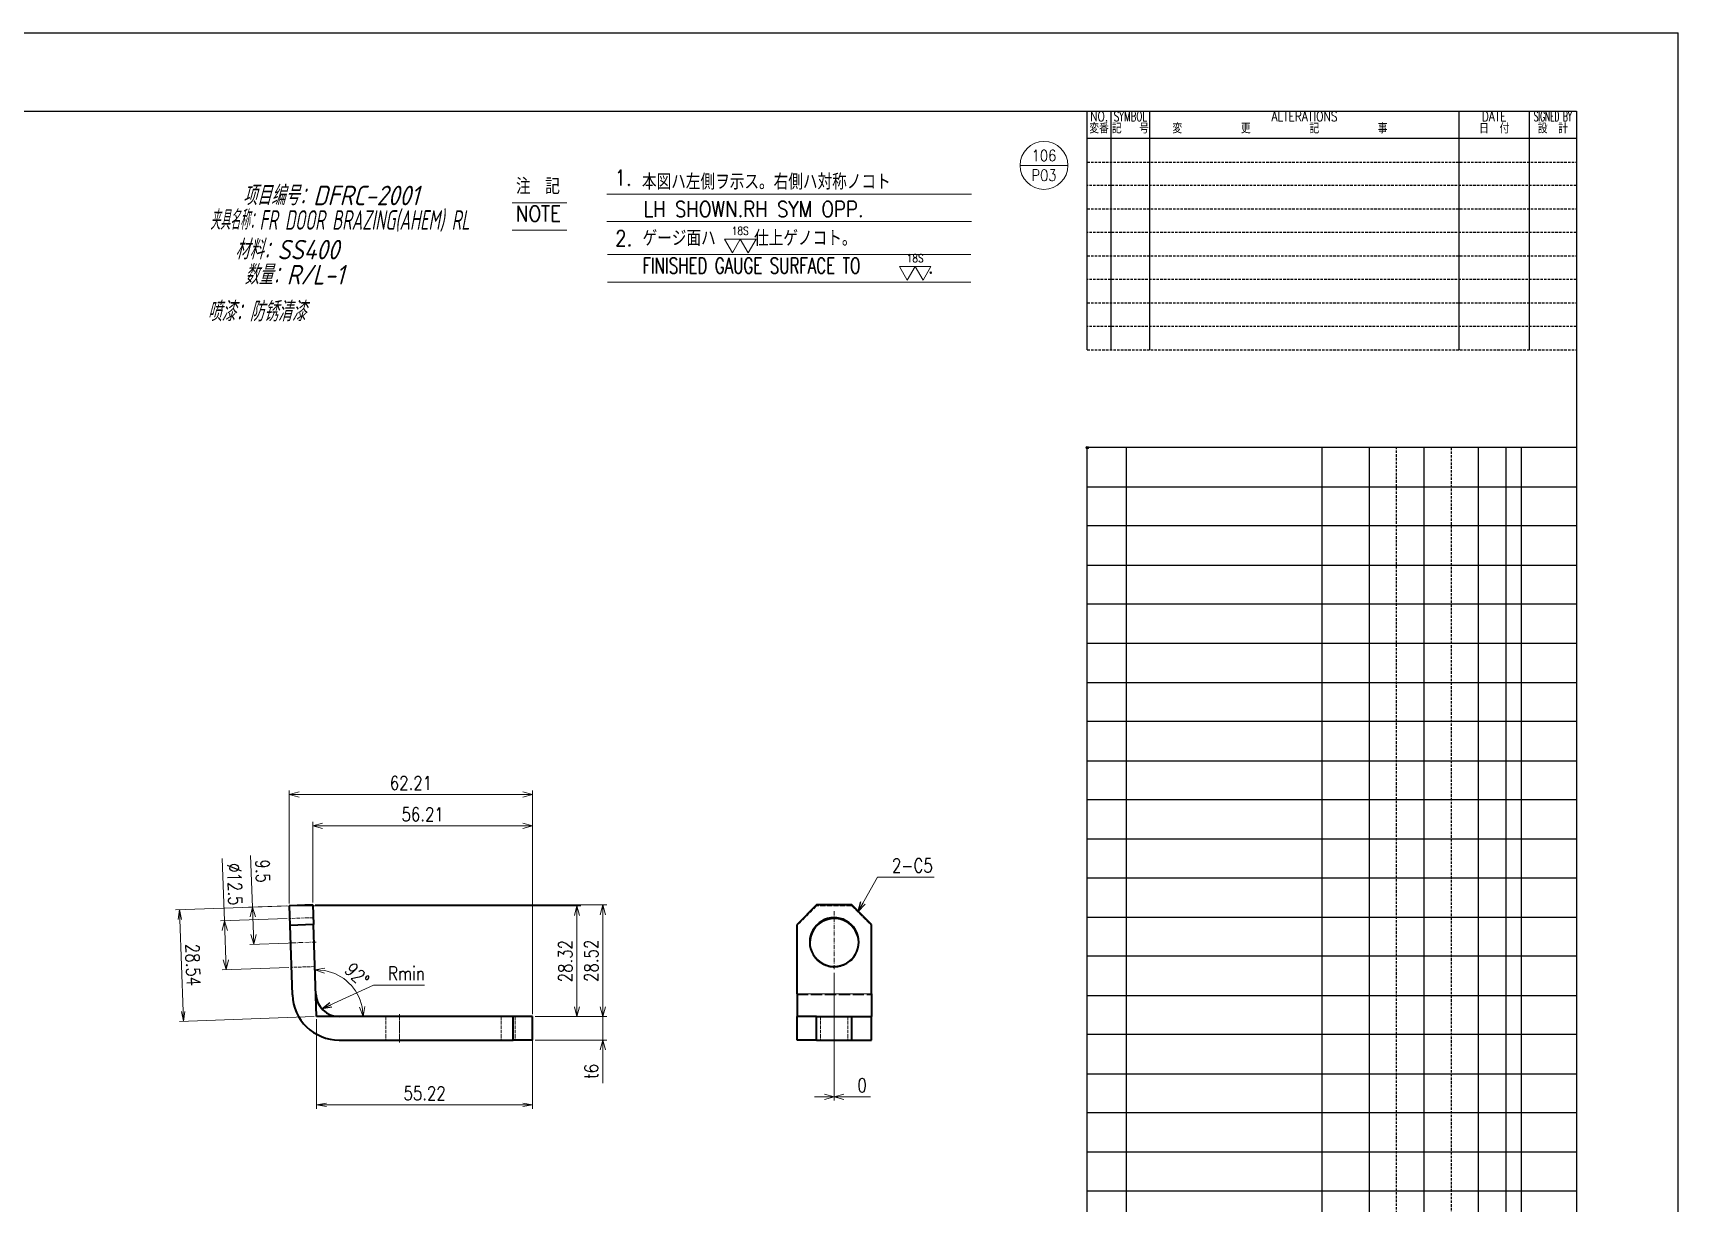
# Model space of a CAD drawing. Header units: millimetres. Extents: x -37676 to 104182, y -50696 to 34441.
# Drawn here: x -36297.2 to -35876.7, y 33615.5 to 33914.6 of the extents above; entities that cross this region are included whole.
import ezdxf
from ezdxf.enums import TextEntityAlignment as Align

# ---------------------------------------------------------------- set-up
doc = ezdxf.new("R2010")
doc.units = ezdxf.units.MM
doc.header["$LTSCALE"] = 0.5
for name, pattern in [('AM_ISO08W050x2', [9, 6, -0.75, 1.5, -0.75]), ('AM_ISO09W050', [22.5, 12, -1.5, 3, -1.5, 3, -1.5]), ('DASHDOT', [18.5, 12, -3, 0.5, -3]), ('DASHED', [15, 12, -3]), ('HIDDEN', [9.525, 6.35, -3.175])]:
    doc.linetypes.add(name, pattern=pattern)
doc.layers.add('\\M+1907D\\M+19867', color=3, linetype='Continuous')
doc.layers.add('\\M+1907D\\M+19867\\M+195E2\\M+18F95\\M+190FC', color=7, linetype='Continuous', plot=False)
for name, color, linetype, lineweight in [('CENTER', 2, 'AM_ISO09W050', 9), ('DIM', 7, 'Continuous', 9), ('DRAWING', 3, 'Continuous', 40), ('HIDDEN', 4, 'AM_ISO08W050x2', 9), ('TEXT', 140, 'Continuous', 18), ('材质&数量层', 1, 'Continuous', 9), ('标注线', 3, 'Continuous', 18)]:
    doc.layers.add(name, color=color, linetype=linetype, lineweight=lineweight)
doc.styles.add('DIM', font='romans.shx', dxfattribs={"width": 0.8, "bigfont": 'bigfont.shx'})
doc.styles.add('GB', font='gbeitc.shx', dxfattribs={"bigfont": 'gbcbig.shx'})
doc.styles.add('KAI', font='simplex.shx', dxfattribs={"width": 0.8, "bigfont": 'extfont.shx'})
doc.dimstyles.new('DEH 1-1$0', dxfattribs={"dimtxt": 3.5, "dimasz": 2.5, "dimexe": 1, "dimexo": 0.625, "dimgap": 1.2, "dimtad": 1, "dimzin": 9, "dimdsep": 46, "dimtxsty": 'DIM', "dimblk": 'OPEN', "dimcen": 0, "dimclrd": 8, "dimclre": 8, "dimclrt": 2, "dimazin": 2, "dimtfac": 0.5, "dimtmove": 0, "dimatfit": 3, "dimldrblk": 'OPEN', "dimfxl": 0, "dimtolj": 2, "dimlwd": 18, "dimlwe": 18, "dimarcsym": 0})
doc.dimstyles.new('NISSAN1-1', dxfattribs={"dimtxt": 3.5, "dimasz": 2.5, "dimexe": 1, "dimexo": 0.625, "dimgap": 1.2, "dimtad": 3, "dimdsep": 46, "dimtxsty": 'DIM', "dimblk": 'OPEN30', "dimcen": 0, "dimclrd": 256, "dimclre": 256, "dimclrt": 140, "dimazin": 2, "dimtfac": 0.5, "dimtmove": 0, "dimatfit": 3, "dimldrblk": 'OPEN30', "dimfxl": 0, "dimtolj": 2, "dimlwd": 9, "dimlwe": 9, "dimarcsym": 0})
doc.dimstyles.new('NISSAN1-1$0', dxfattribs={"dimtxt": 3.5, "dimasz": 2.5, "dimexe": 1, "dimexo": 0.625, "dimgap": 1.2, "dimtad": 3, "dimdsep": 46, "dimtxsty": 'DIM', "dimblk": 'OPEN30', "dimcen": 0, "dimclrd": 256, "dimclre": 256, "dimclrt": 140, "dimazin": 2, "dimtfac": 0.5, "dimtmove": 0, "dimatfit": 3, "dimldrblk": 'OPEN30', "dimfxl": 0, "dimtolj": 2, "dimlwd": 9, "dimlwe": 9, "dimarcsym": 0})
doc.dimstyles.new('NISSAN1-1$7', dxfattribs={"dimtxt": 3.5, "dimasz": 2.5, "dimexe": 1, "dimexo": 0.625, "dimgap": 1.2, "dimtad": 3, "dimdsep": 46, "dimtxsty": 'DIM', "dimblk": 'OPEN30', "dimcen": -0.09, "dimclrd": 256, "dimclre": 256, "dimclrt": 140, "dimazin": 2, "dimtfac": 0.5, "dimtmove": 0, "dimatfit": 3, "dimldrblk": 'OPEN30', "dimfxl": 0, "dimtolj": 2, "dimlwd": 9, "dimlwe": 9, "dimarcsym": 0})

# ---------------------------------------------------------------- blocks, each defined once
blk = doc.blocks.new('A$C06AF053D')
at = {"layer": 'Defpoints'}
for p in [(0, 594), (841, 0)]:
    blk.add_line(p, (841, 594), dxfattribs=at)
blk = doc.blocks.new('A1-1-1')
at = {"layer": '\\M+1907D\\M+19867'}
for p, q in [((25, 5574), (815, 5574)), ((690, 5513), (690, 5574)), ((815, 5574), (815, 5024)), ((815, 5567), (690, 5567)), ((690, 5024), (690, 5488))]:
    blk.add_line(p, q, dxfattribs=at)
at = {"layer": '\\M+1907D\\M+19867', "color": 6}
for p, q in [((696, 5574), (696, 5513)), ((706, 5513), (706, 5574)), ((785, 5574), (785, 5513)), ((803, 5513), (803, 5574)), ((815, 5488), (690, 5488)), ((700, 5167), (700, 5488)), ((750, 5152), (750, 5488)), ((762, 5488), (762, 5178)), ((776, 5488), (776, 5181.4)), ((790, 5178), (790, 5488)), ((797, 5488), (797, 5178)), ((801, 5178), (801, 5488)), ((690, 5478), (815, 5478)), ((815, 5468), (690, 5468)), ((690, 5458), (815, 5458)), ((815, 5448), (690, 5448)), ((690, 5438), (815, 5438)), ((690, 5428), (815, 5428)), ((815, 5418), (690, 5418)), ((690, 5408), (815, 5408)), ((815, 5398), (690, 5398)), ((690, 5388), (815, 5388)), ((815, 5378), (690, 5378)), ((690, 5368), (815, 5368)), ((815, 5358), (690, 5358)), ((690, 5348), (815, 5348)), ((815, 5338), (690, 5338)), ((690, 5328), (815, 5328)), ((815, 5318), (690, 5318)), ((690, 5308), (815, 5308)), ((815, 5298), (690, 5298))]:
    blk.add_line(p, q, dxfattribs=at)
at = {"layer": '\\M+1907D\\M+19867', "color": 6, "linetype": 'HIDDEN', "ltscale": 0.2}
for p, q in [((690, 5561), (815, 5561)), ((815, 5555), (690, 5555)), ((690, 5549), (815, 5549)), ((815, 5543), (690, 5543)), ((690, 5537), (815, 5537)), ((815, 5531), (690, 5531)), ((690, 5525), (815, 5525)), ((815, 5519), (690, 5519)), ((690, 5513), (815, 5513)), ((769, 5184.7), (769, 5488)), ((783, 5488), (783, 5184.7))]:
    blk.add_line(p, q, dxfattribs=at)
at = {"layer": '\\M+1907D\\M+19867', "color": 4, "style": 'KAI'}
for s, width, p in [('NO.', 0.8, (693, 5570.68)), ('SYMBOL', 0.65, (701, 5570.68)), ('ALTERATIONS', 0.8, (745.5, 5570.68)), ('DATE', 0.8, (794, 5570.68)), ('SIGNED BY', 0.55, (809, 5570.68)), ('\\M+195CF\\M+194D4', 0.8, (693, 5567.58)), ('\\M+18B4C   \\M+18D86', 0.8, (701, 5567.58)), ('\\M+195CF\\M+18140\\M+18140\\M+18140\\M+18140\\M+18140\\M+18140\\M+18D58\\M+18140\\M+18140\\M+18140\\M+18140\\M+18140\\M+18140\\M+18B4C\\M+18140\\M+18140\\M+18140\\M+18140\\M+18140\\M+18140\\M+18E96\\M+18140\\M+18140\\M+18140\\M+18140\\M+18140', 0.8, (745.5, 5567.58)), ('\\M+193FA  \\M+19574', 0.8, (794, 5567.58)), ('\\M+190DD  \\M+18C76', 0.8, (809, 5567.58))]:
    blk.add_text(s, height=2.5, dxfattribs=dict(at, width=width)).set_placement(p, align=Align.BOTTOM_CENTER)
blk = doc.blocks.new('A$C55254DB1')
at = {"color": 0, "linetype": 'ByBlock', "lineweight": -2}
for p, q in [((2.02, 3.5), (0, 0)), ((0, 0), (4.04, 0)), ((4.04, 0), (2.02, 3.5)), ((6.06, 3.5), (4.04, 0)), ((4.04, 0), (8.08, 0)), ((8.08, 0), (6.06, 3.5))]:
    blk.add_line(p, q, dxfattribs=at)
blk = doc.blocks.new('_Open30')
at = {"color": 0, "linetype": 'ByBlock', "lineweight": -2}
for p, q in [((-1, 0.27), (0, 0)), ((0, 0), (-1, -0.27)), ((0, 0), (-1, 0))]:
    blk.add_line(p, q, dxfattribs=at)
blk = doc.blocks.new('*D42')
at = {"layer": 'Defpoints', "color": 0, "transparency": 16777216}
for p in [(-36092.35, 33675), (-36092.35, 33653.85), (-36092.35, 33642.68)]:
    blk.add_point(p, dxfattribs=at)
at = {"layer": 'DIM', "lineweight": 9, "transparency": 16777216}
for p, q in [((-36092.35, 33674.38), (-36092.35, 33641.68)), ((-36092.35, 33653.22), (-36092.35, 33641.68)), ((-36094.85, 33642.68), (-36097.35, 33642.68)), ((-36089.85, 33642.68), (-36083.08, 33642.68))]:
    blk.add_line(p, q, dxfattribs=at)
at = {"layer": 'DIM', "lineweight": 9, "transparency": 16777216, "xscale": 2.5, "yscale": 2.5, "zscale": 2.5}
blk.add_blockref('_Open30', (-36092.35, 33642.68), dxfattribs=at)
at = {"layer": 'DIM', "lineweight": 9, "transparency": 16777216, "xscale": 2.5, "yscale": 2.5, "zscale": 2.5, "rotation": 180}
blk.add_blockref('_Open30', (-36092.35, 33642.68), dxfattribs=at)
at = {"layer": 'DIM', "color": 140, "transparency": 16777216, "insert": (-36085.21, 33645.63), "char_height": 3.5, "attachment_point": 5, "style": 'DIM'}
blk.add_mtext('\\A2;0', dxfattribs=at)
blk = doc.blocks.new('*D43')
at = {"layer": 'Defpoints', "color": 0, "transparency": 16777216}
for p in [(-36169.43, 33663.17), (-36151.47, 33663.17), (-36169.43, 33657.17)]:
    blk.add_point(p, dxfattribs=at)
at = {"layer": 'DIM', "lineweight": 9, "transparency": 16777216}
for p, q in [((-36151.47, 33665.67), (-36151.47, 33668.17)), ((-36168.81, 33663.17), (-36150.47, 33663.17)), ((-36151.47, 33663.17), (-36151.47, 33657.17)), ((-36168.81, 33657.17), (-36150.47, 33657.17)), ((-36151.47, 33654.67), (-36151.47, 33646.17))]:
    blk.add_line(p, q, dxfattribs=at)
at = {"layer": 'DIM', "lineweight": 9, "transparency": 16777216, "xscale": 2.5, "yscale": 2.5, "zscale": 2.5}
for p, rotation in [((-36151.47, 33663.17), 270), ((-36151.47, 33657.17), 90)]:
    blk.add_blockref('_Open30', p, dxfattribs=dict(at, rotation=rotation))
at = {"layer": 'DIM', "color": 140, "transparency": 16777216, "insert": (-36154.42, 33649.17), "char_height": 3.5, "attachment_point": 5, "rotation": 90, "style": 'DIM'}
blk.add_mtext('\\A2;t6', dxfattribs=at)
blk = doc.blocks.new('*D44')
at = {"layer": 'Defpoints', "color": 0, "transparency": 16777216}
for p in [(-36225.65, 33691.69), (-36169.43, 33663.17), (-36151.47, 33663.17)]:
    blk.add_point(p, dxfattribs=at)
at = {"layer": 'DIM', "lineweight": 9, "transparency": 16777216}
for p, q in [((-36225.02, 33691.69), (-36150.47, 33691.69)), ((-36151.47, 33689.19), (-36151.47, 33665.67)), ((-36168.81, 33663.17), (-36150.47, 33663.17))]:
    blk.add_line(p, q, dxfattribs=at)
at = {"layer": 'DIM', "lineweight": 9, "transparency": 16777216, "xscale": 2.5, "yscale": 2.5, "zscale": 2.5}
for p, rotation in [((-36151.47, 33691.69), 90), ((-36151.47, 33663.17), 270)]:
    blk.add_blockref('_Open30', p, dxfattribs=dict(at, rotation=rotation))
at = {"layer": 'DIM', "color": 140, "transparency": 16777216, "insert": (-36154.42, 33677.43), "char_height": 3.5, "attachment_point": 5, "rotation": 90, "style": 'DIM'}
blk.add_mtext('\\A2;28.52', dxfattribs=at)
blk = doc.blocks.new('*D45')
at = {"layer": 'Defpoints', "color": 0, "transparency": 16777216}
for p in [(-36231.64, 33691.48), (-36169.43, 33663.17), (-36158.09, 33663.17)]:
    blk.add_point(p, dxfattribs=at)
at = {"layer": 'DIM', "lineweight": 9, "transparency": 16777216}
for p, q in [((-36231.02, 33691.48), (-36157.09, 33691.48)), ((-36158.09, 33688.98), (-36158.09, 33665.67)), ((-36168.81, 33663.17), (-36157.09, 33663.17))]:
    blk.add_line(p, q, dxfattribs=at)
at = {"layer": 'DIM', "lineweight": 9, "transparency": 16777216, "xscale": 2.5, "yscale": 2.5, "zscale": 2.5}
for p, rotation in [((-36158.09, 33691.48), 90), ((-36158.09, 33663.17), 270)]:
    blk.add_blockref('_Open30', p, dxfattribs=dict(at, rotation=rotation))
at = {"layer": 'DIM', "color": 140, "transparency": 16777216, "insert": (-36161.04, 33677.33), "char_height": 3.5, "attachment_point": 5, "rotation": 90, "style": 'DIM'}
blk.add_mtext('\\A2;28.32', dxfattribs=at)
blk = doc.blocks.new('*D46')
at = {"layer": 'Defpoints', "color": 0, "transparency": 16777216}
for p in [(-36225.65, 33711.9), (-36225.65, 33691.69), (-36169.43, 33663.17)]:
    blk.add_point(p, dxfattribs=at)
at = {"layer": 'DIM', "lineweight": 9, "transparency": 16777216}
for p, q in [((-36225.65, 33692.32), (-36225.65, 33712.9)), ((-36171.93, 33711.9), (-36223.15, 33711.9)), ((-36169.43, 33663.79), (-36169.43, 33712.9))]:
    blk.add_line(p, q, dxfattribs=at)
at = {"layer": 'DIM', "lineweight": 9, "transparency": 16777216, "xscale": 2.5, "yscale": 2.5, "zscale": 2.5, "rotation": 180}
blk.add_blockref('_Open30', (-36225.65, 33711.9), dxfattribs=at)
at = {"layer": 'DIM', "lineweight": 9, "transparency": 16777216, "xscale": 2.5, "yscale": 2.5, "zscale": 2.5}
blk.add_blockref('_Open30', (-36169.43, 33711.9), dxfattribs=at)
at = {"layer": 'DIM', "color": 140, "transparency": 16777216, "insert": (-36197.54, 33714.85), "char_height": 3.5, "attachment_point": 5, "style": 'DIM'}
blk.add_mtext('\\A2;56.21', dxfattribs=at)
blk = doc.blocks.new('*D47')
at = {"layer": 'Defpoints', "color": 0, "transparency": 16777216}
for p in [(-36169.43, 33719.91), (-36231.64, 33691.48), (-36169.43, 33663.17)]:
    blk.add_point(p, dxfattribs=at)
at = {"layer": 'DIM', "lineweight": 9, "transparency": 16777216}
for p, q in [((-36231.64, 33692.11), (-36231.64, 33720.91)), ((-36229.14, 33719.91), (-36171.93, 33719.91)), ((-36169.43, 33663.79), (-36169.43, 33720.91))]:
    blk.add_line(p, q, dxfattribs=at)
at = {"layer": 'DIM', "lineweight": 9, "transparency": 16777216, "xscale": 2.5, "yscale": 2.5, "zscale": 2.5, "rotation": 180}
blk.add_blockref('_Open30', (-36231.64, 33719.91), dxfattribs=at)
at = {"layer": 'DIM', "lineweight": 9, "transparency": 16777216, "xscale": 2.5, "yscale": 2.5, "zscale": 2.5}
blk.add_blockref('_Open30', (-36169.43, 33719.91), dxfattribs=at)
at = {"layer": 'DIM', "color": 140, "transparency": 16777216, "insert": (-36200.54, 33722.86), "char_height": 3.5, "attachment_point": 5, "style": 'DIM'}
blk.add_mtext('\\A2;62.21', dxfattribs=at)
blk = doc.blocks.new('*D48')
at = {"layer": 'Defpoints', "color": 0, "transparency": 16777216}
for p in [(-36248.2, 33687.65), (-36231.53, 33688.24), (-36231.09, 33675.74)]:
    blk.add_point(p, dxfattribs=at)
at = {"layer": 'DIM', "lineweight": 9, "transparency": 16777216}
for p, q in [((-36248.2, 33687.65), (-36248.76, 33703.61)), ((-36232.15, 33688.21), (-36249.2, 33687.62)), ((-36247.85, 33677.66), (-36248.11, 33685.16)), ((-36231.72, 33675.72), (-36248.76, 33675.13))]:
    blk.add_line(p, q, dxfattribs=at)
at = {"layer": 'DIM', "lineweight": 9, "transparency": 16777216, "xscale": 2.5, "yscale": 2.5, "zscale": 2.5}
for p, rotation in [((-36248.2, 33687.65), 92.00000000008089), ((-36247.76, 33675.16), 272.0000000000809)]:
    blk.add_blockref('_Open30', p, dxfattribs=dict(at, rotation=rotation))
at = {"layer": 'DIM', "color": 140, "transparency": 16777216, "insert": (-36245.57, 33696.98), "char_height": 3.5, "attachment_point": 5, "rotation": 272, "style": 'DIM'}
blk.add_mtext('\\A2;%%c12.5', dxfattribs=at)
blk = doc.blocks.new('*D49')
at = {"layer": 'Defpoints', "color": 0, "transparency": 16777216}
for p in [(-36231.64, 33691.48), (-36240.7, 33681.66), (-36231.31, 33681.99)]:
    blk.add_point(p, dxfattribs=at)
at = {"layer": 'DIM', "lineweight": 9, "transparency": 16777216}
for p, q in [((-36241.04, 33691.16), (-36241.5, 33704.37)), ((-36232.27, 33691.46), (-36242.03, 33691.12)), ((-36240.79, 33684.16), (-36240.95, 33688.66)), ((-36231.94, 33681.97), (-36241.7, 33681.63))]:
    blk.add_line(p, q, dxfattribs=at)
at = {"layer": 'DIM', "lineweight": 9, "transparency": 16777216, "xscale": 2.5, "yscale": 2.5, "zscale": 2.5}
for p, rotation in [((-36241.04, 33691.16), 91.99999995067253), ((-36240.7, 33681.66), 271.9999999506725)]:
    blk.add_blockref('_Open30', p, dxfattribs=dict(at, rotation=rotation))
at = {"layer": 'DIM', "color": 140, "transparency": 16777216, "insert": (-36238.4, 33700.34), "char_height": 3.5, "attachment_point": 5, "rotation": 272, "style": 'DIM'}
blk.add_mtext('\\A2;9.5', dxfattribs=at)
blk = doc.blocks.new('*D50')
at = {"layer": 'Defpoints', "color": 0, "transparency": 16777216}
for p in [(-36225.47, 33686.7), (-36224.85, 33668.96), (-36214.4, 33669.25), (-36218.86, 33663.17), (-36174.43, 33663.17)]:
    blk.add_point(p, dxfattribs=at)
at = {"layer": 'DIM', "lineweight": 9, "transparency": 16777216}
blk.add_arc((-36224.65, 33663.17), 11.92, 12.0411, 79.9589, dxfattribs=at)
at = {"layer": 'DIM', "lineweight": 9, "transparency": 16777216, "xscale": 2.5, "yscale": 2.5, "zscale": 2.5}
for p, rotation in [((-36225.07, 33675.08), 175.9794650136554), ((-36212.73, 33663.17), 276.0205349863852)]:
    blk.add_blockref('_Open30', p, dxfattribs=dict(at, rotation=rotation))
at = {"layer": 'DIM', "color": 140, "transparency": 16777216, "insert": (-36214.32, 33673.86), "char_height": 3.5, "attachment_point": 5, "rotation": 316, "style": 'DIM'}
blk.add_mtext('\\A2;92°', dxfattribs=at)
blk = doc.blocks.new('_Open')
at = {"color": 0, "linetype": 'ByBlock', "lineweight": -2}
for p, q in [((-1, 0.17), (0, 0)), ((-1, -0.17), (0, 0)), ((0, 0), (-1, 0))]:
    blk.add_line(p, q, dxfattribs=at)
blk = doc.blocks.new('*D87')
at = {"layer": 'Defpoints', "color": 0, "transparency": 16777216}
for p in [(-36225.65, 33691.69), (-36258.69, 33661.98), (-36224.65, 33663.17)]:
    blk.add_point(p, dxfattribs=at)
at = {"layer": '标注线', "color": 8, "lineweight": 18, "transparency": 16777216}
for p, q in [((-36226.27, 33691.67), (-36260.69, 33690.47)), ((-36259.6, 33688.01), (-36258.78, 33664.48)), ((-36225.27, 33663.15), (-36259.69, 33661.94))]:
    blk.add_line(p, q, dxfattribs=at)
at = {"layer": '标注线', "color": 8, "lineweight": 18, "transparency": 16777216, "xscale": 2.5, "yscale": 2.5, "zscale": 2.5}
for p, rotation in [((-36259.69, 33690.5), 91.99999998324442), ((-36258.69, 33661.98), 271.9999999832444)]:
    blk.add_blockref('_Open', p, dxfattribs=dict(at, rotation=rotation))
at = {"layer": '标注线', "color": 2, "transparency": 16777216, "insert": (-36256.24, 33676.35), "char_height": 3.5, "attachment_point": 5, "rotation": 272, "style": 'DIM'}
blk.add_mtext('\\A2;28.54', dxfattribs=at)
blk = doc.blocks.new('*D88')
at = {"layer": 'Defpoints', "color": 0, "transparency": 16777216}
for p in [(-36224.65, 33663.17), (-36169.43, 33663.17), (-36169.43, 33640.62)]:
    blk.add_point(p, dxfattribs=at)
at = {"layer": '标注线', "color": 8, "lineweight": 18, "transparency": 16777216}
for p, q in [((-36224.65, 33662.54), (-36224.65, 33639.62)), ((-36169.43, 33662.54), (-36169.43, 33639.62)), ((-36222.15, 33640.62), (-36171.93, 33640.62))]:
    blk.add_line(p, q, dxfattribs=at)
at = {"layer": '标注线', "color": 8, "lineweight": 18, "transparency": 16777216, "xscale": 2.5, "yscale": 2.5, "zscale": 2.5, "rotation": 180}
blk.add_blockref('_Open', (-36224.65, 33640.62), dxfattribs=at)
at = {"layer": '标注线', "color": 8, "lineweight": 18, "transparency": 16777216, "xscale": 2.5, "yscale": 2.5, "zscale": 2.5}
blk.add_blockref('_Open', (-36169.43, 33640.62), dxfattribs=at)
at = {"layer": '标注线', "color": 2, "transparency": 16777216, "insert": (-36197.04, 33643.57), "char_height": 3.5, "attachment_point": 5, "style": 'DIM'}
blk.add_mtext('\\A2;55.22', dxfattribs=at)

msp = doc.modelspace()

# ---------------------------------------------------------------- linework, layer by layer
at = {"layer": '\\M+1907D\\M+19867\\M+195E2\\M+18F95\\M+190FC'}
msp.add_circle((-36027.657, 33808.566), 0.33, dxfattribs=at)
at = {"layer": 'CENTER', "linetype": 'DASHDOT', "lineweight": 13, "ltscale": 0.180015}
for p, q in [((-36092.346, 33690.097), (-36092.346, 33675.001)), ((-36203.433, 33663.769), (-36203.433, 33656.568)), ((-36092.346, 33663.769), (-36092.346, 33656.568))]:
    msp.add_line(p, q, dxfattribs=at)
at = {"layer": 'CENTER', "linetype": 'DASHDOT', "lineweight": 13, "ltscale": 0.180014}
msp.add_line((-36224.715, 33682.22), (-36231.911, 33681.969), dxfattribs=at)
at = {"layer": 'DRAWING', "lineweight": 35, "ltscale": 0.15}
for p, q in [((-36225.646, 33691.693), (-36231.643, 33691.484)), ((-36225.472, 33686.697), (-36231.468, 33686.487)), ((-36174.433, 33657.168), (-36174.433, 33663.168)), ((-36169.433, 33657.168), (-36169.433, 33663.168)), ((-36101.846, 33657.168), (-36101.846, 33663.168)), ((-36096.846, 33657.168), (-36096.846, 33663.168)), ((-36087.846, 33657.168), (-36087.846, 33663.168)), ((-36082.846, 33657.168), (-36082.846, 33663.168))]:
    msp.add_line(p, q, dxfattribs=at)
at = {"layer": 'DRAWING', "lineweight": 35, "ltscale": 0.125}
for p, q in [((-36231.643, 33691.484), (-36231.468, 33686.487)), ((-36225.646, 33691.693), (-36225.472, 33686.697)), ((-36169.433, 33663.168), (-36174.433, 33663.168)), ((-36096.846, 33663.168), (-36101.846, 33663.168)), ((-36087.846, 33663.168), (-36082.846, 33663.168)), ((-36169.433, 33657.168), (-36174.433, 33657.168)), ((-36096.846, 33657.168), (-36101.846, 33657.168)), ((-36087.846, 33657.168), (-36082.846, 33657.168))]:
    msp.add_line(p, q, dxfattribs=at)
at = {"layer": 'DRAWING', "lineweight": 35, "ltscale": 0.176723}
for p, q in [((-36096.846, 33691.693), (-36101.846, 33686.697)), ((-36082.846, 33686.697), (-36087.846, 33691.693))]:
    msp.add_line(p, q, dxfattribs=at)
at = {"layer": 'DRAWING', "lineweight": 35, "ltscale": 0.225}
for p, q in [((-36087.846, 33691.693), (-36096.846, 33691.693)), ((-36096.846, 33663.168), (-36087.846, 33663.168)), ((-36096.846, 33657.168), (-36087.846, 33657.168))]:
    msp.add_line(p, q, dxfattribs=at)
at = {"layer": 'DRAWING', "lineweight": 35, "ltscale": 0.443706}
for p, q in [((-36231.468, 33686.487), (-36230.849, 33668.75)), ((-36224.65, 33663.168), (-36225.472, 33686.697))]:
    msp.add_line(p, q, dxfattribs=at)
at = {"layer": 'DRAWING', "lineweight": 35, "ltscale": 0.443436}
for p, q in [((-36101.846, 33668.959), (-36101.846, 33686.697)), ((-36082.846, 33668.959), (-36082.846, 33686.697))]:
    msp.add_line(p, q, dxfattribs=at)
at = {"layer": 'DRAWING', "lineweight": 35, "ltscale": 0.144765}
for p, q in [((-36101.846, 33668.959), (-36101.846, 33663.168)), ((-36082.846, 33668.959), (-36082.846, 33663.168))]:
    msp.add_line(p, q, dxfattribs=at)
at = {"layer": 'DRAWING', "lineweight": 13, "ltscale": 0.475}
msp.add_line((-36101.846, 33668.959), (-36082.846, 33668.959), dxfattribs=at)
at = {"layer": 'DRAWING', "lineweight": 35}
for p, q in [((-36174.433, 33663.168), (-36224.65, 33663.168)), ((-36218.856, 33657.168), (-36174.433, 33657.168))]:
    msp.add_line(p, q, dxfattribs=at)
for radius in [12, 6]:
    msp.add_arc((-36218.856, 33669.168), radius, 182, 270, dxfattribs=at)
for centre, major_axis, start_param, end_param in [((-36092.346, 33682.199), (-6.25, 0), 4.2123889, 6.2832242), ((-36092.346, 33681.99), (-6.25, 0), 4.2123889, 6.2664458), ((-36092.346, 33682.199), (6.25, 0), 0.0000389, 1.0707963), ((-36092.346, 33681.99), (6.25, 0), 0.0167853, 1.0707963), ((-36092.346, 33682.199), (-6.25, 0), 0.0000389, 1.0707963), ((-36092.346, 33682.199), (6.25, 0), 4.2123889, 6.2832242)]:
    msp.add_ellipse(centre, major_axis=major_axis, ratio=0.9993908, start_param=start_param, end_param=end_param, dxfattribs=at)
at = {"layer": 'HIDDEN', "linetype": 'DASHED', "lineweight": 13, "ltscale": 0.176723}
for p, q in [((-36096.846, 33691.484), (-36101.846, 33686.487)), ((-36087.846, 33691.484), (-36082.846, 33686.487))]:
    msp.add_line(p, q, dxfattribs=at)
at = {"layer": 'HIDDEN', "linetype": 'DASHED', "lineweight": 13, "ltscale": 0.005235}
for p, q in [((-36096.846, 33691.693), (-36096.846, 33691.484)), ((-36087.846, 33691.693), (-36087.846, 33691.484)), ((-36098.596, 33682.199), (-36098.596, 33681.99)), ((-36086.096, 33682.2), (-36086.096, 33681.99))]:
    msp.add_line(p, q, dxfattribs=at)
at = {"layer": 'HIDDEN', "linetype": 'DASHED', "lineweight": 13, "ltscale": 0.225}
msp.add_line((-36087.846, 33691.484), (-36096.846, 33691.484), dxfattribs=at)
at = {"layer": 'HIDDEN', "linetype": 'DASHED', "lineweight": 13, "ltscale": 0.15}
for p, q in [((-36225.533, 33688.445), (-36231.529, 33688.236)), ((-36225.472, 33686.697), (-36231.468, 33686.487)), ((-36225.097, 33675.953), (-36231.093, 33675.744)), ((-36206.933, 33663.168), (-36206.933, 33657.168)), ((-36203.433, 33663.168), (-36203.433, 33657.168)), ((-36203.433, 33663.168), (-36203.433, 33657.168)), ((-36177.433, 33663.168), (-36177.433, 33657.168)), ((-36177.433, 33663.168), (-36177.433, 33657.168)), ((-36174.433, 33657.168), (-36174.433, 33663.168)), ((-36173.933, 33663.168), (-36173.933, 33657.168)), ((-36095.846, 33663.168), (-36095.846, 33657.168)), ((-36088.846, 33663.168), (-36088.846, 33657.168))]:
    msp.add_line(p, q, dxfattribs=at)
at = {"layer": 'HIDDEN', "linetype": 'DASHED', "lineweight": 13, "ltscale": 0.475}
msp.add_line((-36101.846, 33668.75), (-36082.846, 33668.75), dxfattribs=at)
at = {"layer": 'HIDDEN', "linetype": 'DASHED', "lineweight": 13}
for major_axis, start_param, end_param in [((-6.25, 0), 6.2664458, 6.2832242), ((6.25, 0), 0.0000389, 0.0167853), ((-6.25, 0), 0.0000389, 1.0707963), ((6.25, 0), 4.2123889, 6.2832242)]:
    msp.add_ellipse((-36092.346, 33681.99), major_axis=major_axis, ratio=0.9993908, start_param=start_param, end_param=end_param, dxfattribs=at)
at = {"layer": 'TEXT', "color": 9}
msp.add_line((-36044.848, 33880.707), (-36032.608, 33880.707), dxfattribs=at)
at = {"layer": 'TEXT', "color": 7}
for p, q in [((-36057.287, 33873.334), (-36150.455, 33873.334)), ((-36174.68, 33871.167), (-36160.68, 33871.167)), ((-36174.68, 33864.167), (-36160.68, 33864.167)), ((-36057.287, 33866.334), (-36150.455, 33866.334)), ((-36057.394, 33857.891), (-36150.334, 33857.891)), ((-36057.394, 33850.891), (-36150.334, 33850.891))]:
    msp.add_line(p, q, dxfattribs=at)
at = {"layer": 'TEXT', "color": 9}
msp.add_circle((-36038.728, 33880.707), 6.12, dxfattribs=at)

# ---------------------------------------------------------------- block references
at = {"layer": '\\M+1907D\\M+19867', "color": 4}
msp.add_blockref('A1-1-1', (-36717.657, 28320.566), dxfattribs=at)
at = {"layer": 'Defpoints'}
msp.add_blockref('A$C06AF053D', (-36717.657, 33320.566), dxfattribs=at)
at = {"layer": 'TEXT', "xscale": -1, "rotation": 180}
for p in [(-36120.407, 33861.891), (-36075.694, 33854.891)]:
    msp.add_blockref('A$C55254DB1', p, dxfattribs=at)

# ---------------------------------------------------------------- texts
at = {"layer": 'DIM', "color": 140, "char_height": 3.5, "width": 66, "attachment_point": 7, "style": 'DIM'}
for s, insert in [('\\A2;2{\\Fromans,bigfont|c134;-}C5', (-36077.597, 33700.029)), ('\\A2;Rmin', (-36206.368, 33672.438))]:
    msp.add_mtext(s, dxfattribs=dict(at, insert=insert))
at = {"layer": 'TEXT', "style": 'KAI', "width": 0.85}
for s, p in [('106', (-36038.728, 33883.227)), ('P03', (-36038.728, 33878.187))]:
    msp.add_text(s, height=2.88, dxfattribs=at).set_placement(p, align=Align.MIDDLE_CENTER)
at = {"layer": 'TEXT', "style": 'KAI'}
for s, width, p in [('\\M+1928D\\M+18140\\M+18B4C', 0.85, (-36173.68, 33872.167)), ('1.', 0.85, (-36148.455, 33874.334)), ('NOTE', 0.85, (-36173.68, 33865.167)), ('2.', 0.85, (-36148.334, 33858.891)), ('\\M+18351\\M+1815B\\M+18357\\M+196CA\\M+1836E\\M+18140 \\M+18140\\M+18E64\\M+18FE3\\M+18351\\M+1836D\\M+18352\\M+18367\\M+18142', 0.85, (-36141.334, 33858.891)), ('FINISHED GAUGE SURFACE TO      .', 0.7, (-36141.334, 33851.891))]:
    msp.add_text(s, height=4, dxfattribs=dict(at, width=width)).set_placement(p, align=Align.BOTTOM_LEFT)
at = {"layer": 'TEXT', "style": 'KAI', "width": 0.85}
for s, p in [('\\M+1967B\\M+1907D\\M+1836E\\M+18DB6\\M+191A4\\M+18392\\M+18EA6\\M+18358\\M+18142\\M+18945\\M+191A4\\M+1836E\\M+191CE\\M+18FCC\\M+1836D\\M+18352\\M+18367', (-36141.488, 33874.52)), ('LH SHOWN.RH SYM OPP.', (-36141.067, 33867.528))]:
    msp.add_text(s, height=4, dxfattribs=at).set_placement(p)
for p in [(-36116.366, 33862.391), (-36071.653, 33855.391)]:
    msp.add_text('18S', height=2, dxfattribs=at).set_placement(p, align=Align.BOTTOM_CENTER)
at = {"layer": '材质&数量层', "style": 'GB'}
for s, p in [('项目编号：DFRC-2001', (-36220.995, 33873.295)), ('材料：SS400', (-36232.197, 33859.44)), ('数量：R/L-1', (-36230.355, 33853.02)), ('喷漆：防锈清漆                  ', (-36215.587, 33843.619))]:
    msp.add_text(s, height=5, dxfattribs=at).set_placement(p, align=Align.MIDDLE)
at = {"layer": '材质&数量层', "style": 'GB', "width": 0.7}
msp.add_text('夹具名称：FR DOOR BRAZING(AHEM) RL', height=5, dxfattribs=at).set_placement((-36218.688, 33866.773), align=Align.MIDDLE)

# ---------------------------------------------------------------- dimensions: what is measured, and where the dimension line sits
at = {"layer": 'DIM'}
for base, p1, p2, picture, middle in [((-36169.433, 33719.91), (-36231.643, 33691.484), (-36169.433, 33663.168), '*D47', (-36200.538, 33722.86)), ((-36225.646, 33711.905), (-36169.433, 33663.168), (-36225.646, 33691.693), '*D46', (-36197.54, 33714.855)), ((-36092.345584547, 33642.684406152), (-36092.345584547, 33675.001460402), (-36092.345584547, 33653.849217607), '*D42', (-36085.212251214, 33645.634406152))]:
    dim = msp.add_linear_dim(base=base, p1=p1, p2=p2, dimstyle='NISSAN1-1$0', dxfattribs=at)
    dim.commit()
    dim.dimension.update_dxf_attribs({"geometry": picture, "text_midpoint": middle})
dim = msp.add_aligned_dim(p1=(-36231.093, 33675.744), p2=(-36231.529, 33688.236), distance=16.681, dimstyle='NISSAN1-1$0', override={"dimpost": '%%c<>'}, dxfattribs=at)
dim.commit()
dim.dimension.update_dxf_attribs({"geometry": '*D48', "text_midpoint": (-36245.574, 33696.985)})
dim = msp.add_linear_dim(base=(-36240.704, 33681.662), p1=(-36231.643, 33691.484), p2=(-36231.311, 33681.99), angle=272, dimstyle='NISSAN1-1$0', dxfattribs=at)
dim.commit()
dim.dimension.update_dxf_attribs({"geometry": '*D49', "text_midpoint": (-36241.353, 33700.238), "dimtype": 161})
for base, p1, p2, picture, middle in [((-36158.088, 33663.168), (-36231.643, 33691.484), (-36169.433, 33663.168), '*D45', (-36161.038, 33677.326)), ((-36151.47146, 33663.16849), (-36225.64644, 33691.69348), (-36169.43288, 33663.16849), '*D44', (-36154.42146, 33677.43099))]:
    dim = msp.add_linear_dim(base=base, p1=p1, p2=p2, angle=90, dimstyle='NISSAN1-1$0', dxfattribs=at)
    dim.commit()
    dim.dimension.update_dxf_attribs({"geometry": picture, "text_midpoint": middle})
dim = msp.add_angular_dim_2l(base=(-36214.399, 33669.247), line1=((-36174.433, 33663.168), (-36218.856, 33663.168)), line2=((-36224.853, 33668.959), (-36225.472, 33686.697)), dimstyle='NISSAN1-1', dxfattribs=at)
dim.commit()
dim.dimension.update_dxf_attribs({"geometry": '*D50', "text_midpoint": (-36214.322, 33673.864)})
dim = msp.add_linear_dim(base=(-36151.471, 33663.168), p1=(-36169.433, 33657.168), p2=(-36169.433, 33663.168), angle=90, dimstyle='NISSAN1-1$0', override={"dimpost": 't<>'}, dxfattribs=at)
dim.commit()
dim.dimension.update_dxf_attribs({"geometry": '*D43', "text_midpoint": (-36151.471, 33649.168), "dimtype": 160})
at = {"layer": '标注线'}
for p1, p2, distance, picture, middle in [((-36225.646, 33691.693), (-36224.65, 33663.168), -34.061, '*D87', (-36256.24, 33676.345)), ((-36224.65, 33663.168), (-36169.433, 33663.168), -22.544, '*D88', (-36197.042, 33643.574))]:
    dim = msp.add_aligned_dim(p1=p1, p2=p2, distance=distance, dimstyle='DEH 1-1$0', dxfattribs=at)
    dim.commit()
    dim.dimension.update_dxf_attribs({"geometry": picture, "text_midpoint": middle})

# ---------------------------------------------------------------- leaders
at = {"layer": 'DIM', "annotation_type": 0, "has_hookline": 1, "hookline_direction": 0}
for points, text_width in [([(-36086.206, 33690.055), (-36081.297, 33698.829), (-36078.797, 33698.829)], 10.8), ([(-36223.286, 33665.122), (-36210.068, 33671.238), (-36207.568, 33671.238)], 9.333)]:
    msp.add_leader(points, dimstyle='NISSAN1-1$7', override={"dimgap": 1.2, "dimtad": 1}, dxfattribs=dict(at, text_width=text_width))

doc.saveas('drawing.dxf')
